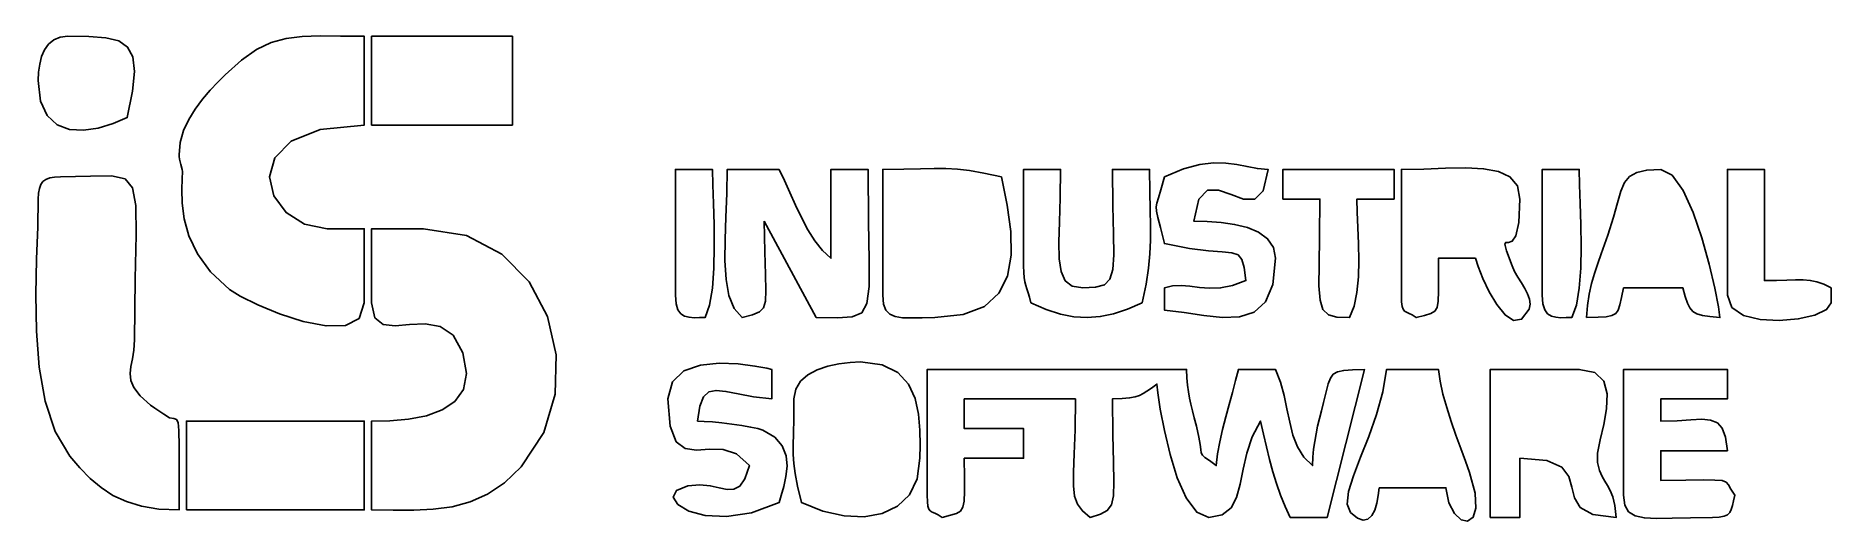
# Model space of a CAD drawing. Header units: millimetres. Extents: x -51.9 to 33.6, y -6.4 to 16.7.
import ezdxf

# ---------------------------------------------------------------- set-up
doc = ezdxf.new("R2010")
doc.units = ezdxf.units.MM
doc.header["$MEASUREMENT"] = 0
doc.layers.add('Layer 1', color=7, linetype='Continuous')

msp = doc.modelspace()

# ---------------------------------------------------------------- linework, layer by layer
at = {"layer": 'Layer 1', "color": 7}
for points in [[(-51.7752, 14.5879), (-51.6628, 13.6087), (-51.352, 12.9196), (-50.8825, 12.4838), (-50.294, 12.2647), (-49.626, 12.2258), (-48.9182, 12.3305), (-48.2103, 12.5421), (-47.5419, 12.824), (-47.2886, 14.0808), (-47.1963, 15.032), (-47.2709, 15.7202), (-47.5187, 16.1879), (-47.9458, 16.4777), (-48.5584, 16.6321), (-49.3624, 16.6935), (-50.3641, 16.7045), (-50.7361, 16.658), (-51.0421, 16.5261), (-51.2872, 16.3204), (-51.4763, 16.0524), (-51.6147, 15.7336), (-51.7072, 15.3756), (-51.759, 14.9898), (-51.7752, 14.5879)], [(-45.0724, 11.0601), (-45.065, 10.9699), (-45.0454, 10.8525), (-45.0177, 10.72), (-44.986, 10.5844), (-44.9266, 10.3525), (-44.8996, 10.2536), (-44.9158, 9.9083), (-44.9404, 9.3973), (-44.9271, 8.7525), (-44.8297, 8.006), (-44.6019, 7.1894), (-44.1975, 6.3348), (-43.5703, 5.474), (-42.6741, 4.639), (-42.1635, 4.3231), (-41.326, 3.907), (-40.2832, 3.4745), (-39.157, 3.1097), (-38.0692, 2.8963), (-37.1414, 2.9184), (-36.4954, 3.2599), (-36.253, 4.0046), (-36.253, 7.5324), (-38.0169, 7.5324), (-39.0987, 7.7446), (-39.971, 8.3041), (-40.5523, 9.0951), (-40.7617, 10.0018), (-40.5176, 10.9085), (-39.739, 11.6995), (-38.3445, 12.259), (-36.253, 12.4712), (-36.253, 16.7045), (-37.3848, 16.7144), (-38.3575, 16.7219), (-39.2075, 16.694), (-39.9707, 16.5976), (-40.6835, 16.3997), (-41.3819, 16.067), (-42.1022, 15.5666), (-42.8804, 14.8653), (-43.2268, 14.5171), (-43.5934, 14.1277), (-43.9599, 13.6995), (-44.3058, 13.2348), (-44.6104, 12.7362), (-44.8534, 12.2059), (-45.0142, 11.6464), (-45.0724, 11.0601)], [(-35.9002, 12.4712), (-29.1974, 12.4712), (-29.1974, 16.7045), (-35.9002, 16.7045), (-35.9002, 12.4712)], [(-21.4363, 4.3574), (-21.4046, 3.9587), (-21.3152, 3.6731), (-21.1761, 3.4819), (-20.9957, 3.3669), (-20.7821, 3.3096), (-20.5437, 3.2915), (-20.2886, 3.2941), (-20.0252, 3.2991), (-19.807, 3.896), (-19.6718, 4.7007), (-19.6028, 5.6501), (-19.5836, 6.6809), (-19.5976, 7.7299), (-19.6281, 8.734), (-19.6586, 9.63), (-19.6724, 10.3546), (-21.4363, 10.3546), (-21.4363, 4.3574)], [(-17.203, 7.8852), (-14.7258, 3.303), (-13.7174, 3.2922), (-13.0148, 3.3319), (-12.5653, 3.5244), (-12.316, 3.9719), (-12.214, 4.7765), (-12.2066, 6.0403), (-12.2409, 7.8656), (-12.2641, 10.3546), (-14.028, 10.3546), (-14.028, 6.1213), (-14.432, 6.4886), (-14.7959, 6.95), (-15.1262, 7.4817), (-15.4293, 8.0596), (-15.7115, 8.6598), (-15.9794, 9.2584), (-16.2392, 9.8313), (-16.4974, 10.3546), (-18.9669, 10.3546), (-18.9871, 9.2072), (-19.0298, 8.0842), (-19.0684, 7.0113), (-19.0759, 6.0142), (-19.0257, 5.1187), (-18.8911, 4.3505), (-18.6452, 3.7354), (-18.2613, 3.2991), (-17.7641, 3.4338), (-17.4322, 3.5655), (-17.2351, 3.7584), (-17.1422, 4.0766), (-17.123, 4.5843), (-17.1471, 5.3455), (-17.1839, 6.4244), (-17.203, 7.8852)], [(-11.5585, 4.3574), (-11.5228, 3.9395), (-11.414, 3.6448), (-11.2297, 3.4525), (-10.9675, 3.3418), (-10.6247, 3.2919), (-10.1991, 3.2821), (-9.688, 3.2914), (-9.0891, 3.2991), (-7.7277, 3.4366), (-6.7243, 3.8303), (-6.0378, 4.4522), (-5.6268, 5.2742), (-5.4502, 6.2683), (-5.4667, 7.4063), (-5.6351, 8.6601), (-5.9141, 10.0018), (-6.7526, 10.1844), (-7.431, 10.303), (-8.0104, 10.3698), (-8.5517, 10.3969), (-9.1161, 10.3968), (-9.7647, 10.3815), (-10.5584, 10.3634), (-11.5585, 10.3546), (-11.5585, 4.3574)], [(-4.8558, 5.7685), (-4.8482, 5.4516), (-4.8266, 5.2022), (-4.7928, 5.0003), (-4.7485, 4.826), (-4.6956, 4.6592), (-4.6359, 4.48), (-4.5711, 4.2685), (-4.503, 4.0046), (-3.7782, 3.6895), (-3.1014, 3.4668), (-2.4575, 3.3351), (-1.8317, 3.2936), (-1.2091, 3.3409), (-0.5748, 3.4759), (0.0862, 3.6975), (0.7887, 4.0046), (0.9761, 4.8906), (1.0969, 5.6507), (1.1639, 6.3347), (1.19, 6.9924), (1.188, 7.6735), (1.1707, 8.4277), (1.1509, 9.3048), (1.1415, 10.3546), (-0.6224, 10.3546), (-0.6047, 8.6225), (-0.5745, 7.2838), (-0.5656, 6.2887), (-0.6122, 5.5868), (-0.7482, 5.1281), (-1.0077, 4.8625), (-1.4248, 4.7399), (-2.0335, 4.7102), (-2.5377, 4.7954), (-2.8729, 5.0529), (-3.0705, 5.485), (-3.1618, 6.0943), (-3.1783, 6.8834), (-3.1512, 7.8548), (-3.112, 9.011), (-3.0919, 10.3546), (-4.8558, 10.3546), (-4.8558, 5.7685)], [(1.847, 10.0018), (1.6848, 9.3858), (1.5629, 8.9974), (1.4844, 8.7542), (1.4521, 8.5737), (1.4692, 8.3732), (1.5388, 8.0702), (1.6637, 7.5823), (1.847, 6.8268), (3.0421, 6.5916), (3.9467, 6.4782), (4.6047, 6.4278), (5.0599, 6.3816), (5.3559, 6.2808), (5.5367, 6.0666), (5.646, 5.6802), (5.7276, 5.0629), (5.099, 4.8233), (4.5261, 4.7125), (4.0015, 4.694), (3.5179, 4.7313), (3.0679, 4.788), (2.6444, 4.8277), (2.2398, 4.8139), (1.847, 4.7102), (1.847, 3.6518), (2.7924, 3.5361), (3.7289, 3.3943), (4.6203, 3.3001), (5.4307, 3.3271), (6.1238, 3.549), (6.6635, 4.0396), (7.0139, 4.8724), (7.1387, 6.1213), (7.0381, 6.6433), (6.7593, 7.0525), (6.3364, 7.3624), (5.8036, 7.586), (5.1951, 7.7369), (4.5453, 7.8281), (3.8882, 7.8731), (3.2581, 7.8852), (3.4884, 8.9375), (3.9001, 9.362), (4.4326, 9.3664), (5.0252, 9.1582), (5.6174, 8.9453), (6.1487, 8.9352), (6.5583, 9.3358), (6.7859, 10.3546), (6.2758, 10.4002), (5.7878, 10.4902), (5.2955, 10.5894), (4.7725, 10.6631), (4.1925, 10.6761), (3.5292, 10.5936), (2.7561, 10.3804), (1.847, 10.0018)], [(7.4914, 8.9435), (9.2553, 8.9435), (9.2392, 7.1685), (9.2127, 5.8098), (9.2085, 4.812), (9.2592, 4.1197), (9.3977, 3.6776), (9.6566, 3.4304), (10.0686, 3.3227), (10.6664, 3.2991), (10.882, 3.836), (11.016, 4.4917), (11.0848, 5.2307), (11.1046, 6.0179), (11.0916, 6.818), (11.0622, 7.5959), (11.0327, 8.3161), (11.0192, 8.9435), (12.7831, 8.9435), (12.7831, 10.3546), (7.4914, 10.3546), (7.4914, 8.9435)], [(13.1359, 4.3574), (13.1435, 4.0433), (13.1684, 3.8299), (13.2133, 3.6928), (13.2813, 3.6076), (13.3752, 3.55), (13.4979, 3.4957), (13.6523, 3.4201), (13.8414, 3.2991), (14.2429, 3.4), (14.5299, 3.4841), (14.7212, 3.5958), (14.8356, 3.7794), (14.8919, 4.0794), (14.9088, 4.5401), (14.9052, 5.2059), (14.8998, 6.1213), (16.6637, 6.1213), (16.7857, 5.7314), (17.0108, 5.1667), (17.3154, 4.5269), (17.6763, 3.9122), (18.0697, 3.4225), (18.4724, 3.1577), (18.8609, 3.2179), (19.2117, 3.7031), (19.2639, 3.9325), (19.2351, 4.1735), (19.1439, 4.4243), (19.0089, 4.6833), (18.8488, 4.9486), (18.682, 5.2186), (18.5273, 5.4914), (18.4031, 5.7653), (18.148, 6.47), (18.0633, 6.7917), (18.1071, 6.878), (18.2373, 6.8765), (18.4118, 6.9347), (18.5885, 7.2002), (18.7253, 7.8206), (18.7803, 8.9435), (18.6567, 9.571), (18.306, 9.9969), (17.7588, 10.2576), (17.0452, 10.3895), (16.1958, 10.4287), (15.2409, 10.4118), (14.2108, 10.3749), (13.1359, 10.3546), (13.1359, 4.3574)], [(19.8387, 4.3574), (19.8704, 3.9587), (19.9598, 3.6731), (20.0989, 3.4819), (20.2794, 3.3669), (20.4929, 3.3096), (20.7313, 3.2915), (20.9864, 3.2941), (21.2498, 3.2991), (21.4679, 3.896), (21.6032, 4.7007), (21.6721, 5.6501), (21.6913, 6.6809), (21.6774, 7.7299), (21.6469, 8.734), (21.6164, 9.63), (21.6026, 10.3546), (19.8387, 10.3546), (19.8387, 4.3574)], [(21.9553, 3.2991), (22.4976, 3.3125), (22.89, 3.3368), (23.1614, 3.3898), (23.3409, 3.4894), (23.4574, 3.6533), (23.54, 3.8996), (23.6176, 4.2459), (23.7192, 4.7102), (26.5414, 4.7102), (26.6525, 4.3014), (26.7533, 3.9878), (26.8646, 3.7549), (27.0071, 3.5884), (27.2017, 3.4739), (27.469, 3.3972), (27.83, 3.3437), (28.3053, 3.2991), (28.2402, 3.8069), (28.0659, 4.7022), (27.796, 5.8447), (27.4438, 7.0941), (27.0229, 8.3101), (26.5468, 9.3524), (26.029, 10.0807), (25.4831, 10.3546), (24.8202, 10.323), (24.3411, 10.2183), (24.0037, 10.0258), (23.7659, 9.7305), (23.5855, 9.3176), (23.4205, 8.7724), (23.2287, 8.0799), (22.968, 7.2253), (22.813, 6.7779), (22.6488, 6.329), (22.4841, 5.8733), (22.3274, 5.4051), (22.1875, 4.919), (22.0731, 4.4097), (21.9928, 3.8715), (21.9553, 3.2991)], [(28.6581, 4.3574), (28.8703, 3.7804), (29.4298, 3.4026), (30.2208, 3.2005), (31.1276, 3.1507), (32.0343, 3.2296), (32.8253, 3.4139), (33.3848, 3.6801), (33.597, 4.0046), (33.597, 4.7102), (33.2481, 4.8835), (32.9238, 4.9977), (32.6051, 5.0638), (32.2726, 5.0931), (31.9072, 5.0965), (31.4898, 5.0852), (31.0011, 5.0703), (30.422, 5.0629), (30.422, 10.3546), (28.6581, 10.3546), (28.6581, 4.3574)], [(-51.7752, 8.9435), (-51.8022, 7.6177), (-51.8542, 6.0732), (-51.8882, 4.3899), (-51.8607, 2.6476), (-51.7287, 0.9264), (-51.4489, -0.694), (-50.978, -2.1335), (-50.2728, -3.3124), (-49.7941, -3.8709), (-49.3047, -4.3715), (-48.7853, -4.809), (-48.217, -5.1785), (-47.5806, -5.4747), (-46.8571, -5.6926), (-46.0274, -5.8271), (-45.0724, -5.8731), (-45.0684, -4.0495), (-45.0651, -2.8277), (-45.0756, -2.0858), (-45.1133, -1.7019), (-45.1912, -1.5539), (-45.3224, -1.5199), (-45.5203, -1.478), (-45.7979, -1.3061), (-46.2246, -1.0234), (-46.4371, -0.8784), (-46.924, -0.4288), (-47.2225, -0.0425), (-47.3708, 0.3036), (-47.4068, 0.6327), (-47.3686, 0.9679), (-47.2942, 1.3322), (-47.2217, 1.7488), (-47.1891, 2.2407), (-47.1582, 5.1482), (-47.1146, 7.2357), (-47.1322, 8.6362), (-47.2845, 9.4833), (-47.6454, 9.9101), (-48.2886, 10.0499), (-49.2879, 10.036), (-50.7169, 10.0018), (-50.9957, 9.9897), (-51.2252, 9.9507), (-51.4089, 9.8813), (-51.5509, 9.7775), (-51.6547, 9.6355), (-51.7241, 9.4518), (-51.7631, 9.2223), (-51.7752, 8.9435)], [(-35.9002, 4.0046), (-35.7531, 3.2911), (-35.3571, 2.9713), (-34.7802, 2.9074), (-34.0906, 2.962), (-33.3561, 2.9973), (-32.6449, 2.8758), (-32.0249, 2.4599), (-31.5643, 1.6119), (-31.3888, 0.6367), (-31.5298, -0.1238), (-31.9316, -0.6957), (-32.5383, -1.1051), (-33.2943, -1.3782), (-34.1437, -1.5409), (-35.031, -1.6194), (-35.9002, -1.6398), (-35.9002, -5.8731), (-34.8733, -5.8803), (-33.8971, -5.8795), (-32.9659, -5.837), (-32.074, -5.7191), (-31.2154, -5.492), (-30.3844, -5.1221), (-29.5753, -4.5757), (-28.7821, -3.819), (-27.7051, -2.185), (-27.1556, -0.3611), (-27.1067, 1.5271), (-27.5316, 3.3538), (-28.4033, 4.9934), (-29.695, 6.3202), (-31.3798, 7.2084), (-33.4308, 7.5324), (-35.9002, 7.5324), (-35.9002, 4.0046)], [(-21.7891, -0.5815), (-21.6858, -1.8856), (-21.4002, -2.6239), (-20.9689, -2.9495), (-20.4286, -3.0159), (-19.8157, -2.9765), (-19.1671, -2.9845), (-18.5191, -3.1934), (-17.9085, -3.7564), (-18.127, -4.3807), (-18.3718, -4.737), (-18.6509, -4.8871), (-18.9724, -4.8931), (-19.3443, -4.8171), (-19.7748, -4.7209), (-20.2719, -4.6667), (-20.8437, -4.7165), (-21.3899, -4.9396), (-21.5351, -5.26), (-21.3242, -5.6115), (-20.8019, -5.928), (-20.0133, -6.1433), (-19.003, -6.1912), (-17.8161, -6.0056), (-16.4974, -5.5203), (-16.4009, -5.1778), (-16.2792, -4.7566), (-16.1726, -4.2835), (-16.1213, -3.7848), (-16.1657, -3.287), (-16.3459, -2.8168), (-16.7023, -2.4005), (-17.2752, -2.0648), (-17.5122, -1.9923), (-17.858, -1.9187), (-18.2798, -1.8473), (-18.7446, -1.7815), (-19.2197, -1.7245), (-19.6721, -1.6796), (-20.0692, -1.6503), (-20.378, -1.6398), (-20.2764, -0.9318), (-20.1046, -0.4839), (-19.8493, -0.2483), (-19.497, -0.1772), (-19.0344, -0.2228), (-18.448, -0.3373), (-17.7244, -0.4728), (-16.8502, -0.5815), (-16.8502, 0.8296), (-17.0825, 0.8795), (-17.6515, 0.9847), (-18.4437, 1.0853), (-19.3459, 1.1212), (-20.2449, 1.0325), (-21.0273, 0.7591), (-21.5798, 0.2411), (-21.7891, -0.5815)], [(-15.7919, -0.5815), (-15.7998, -1.5246), (-15.8157, -2.2335), (-15.8283, -2.7788), (-15.826, -3.2311), (-15.7974, -3.6608), (-15.731, -4.1385), (-15.6154, -4.7349), (-15.4391, -5.5203), (-14.4121, -5.9249), (-13.4045, -6.1511), (-12.4525, -6.1925), (-11.5923, -6.0428), (-10.8602, -5.6954), (-10.2924, -5.1441), (-9.9252, -4.3823), (-9.7947, -3.4037), (-9.786, -2.7818), (-9.7901, -2.0628), (-9.8521, -1.3023), (-10.0175, -0.5557), (-10.3314, 0.1215), (-10.8391, 0.6739), (-11.5858, 1.046), (-12.6169, 1.1824), (-13.1195, 1.1621), (-13.651, 1.0972), (-14.1819, 0.9813), (-14.6826, 0.8082), (-15.1236, 0.5716), (-15.4751, 0.2653), (-15.7078, -0.117), (-15.7919, -0.5815)], [(-9.4419, -5.1675), (-9.4343, -5.4816), (-9.4094, -5.695), (-9.3645, -5.8321), (-9.2965, -5.9173), (-9.2026, -5.9749), (-9.0798, -6.0293), (-8.9254, -6.1048), (-8.7363, -6.2259), (-8.3348, -6.125), (-8.0479, -6.0408), (-7.8566, -5.9292), (-7.7422, -5.7456), (-7.6859, -5.4456), (-7.669, -4.9849), (-7.6726, -4.3191), (-7.678, -3.4037), (-4.8558, -3.4037), (-4.8558, -1.9926), (-7.678, -1.9926), (-7.678, -0.5815), (-2.3863, -0.5815), (-2.4045, -2.0523), (-2.4425, -3.1985), (-2.4752, -4.0731), (-2.4775, -4.7291), (-2.4242, -5.2195), (-2.2905, -5.597), (-2.051, -5.9149), (-1.6808, -6.2259), (-1.1974, -6.0788), (-0.8719, -5.9001), (-0.6756, -5.626), (-0.5796, -5.1923), (-0.5551, -4.535), (-0.5733, -3.5902), (-0.6053, -2.2937), (-0.6224, -0.5815), (-0.1605, -0.5644), (0.1882, -0.5343), (0.4522, -0.4876), (0.6599, -0.4205), (0.8395, -0.3294), (1.0195, -0.2107), (1.2283, -0.0608), (1.4942, 0.1241), (1.5361, -0.2832), (1.654, -1.0657), (1.848, -2.0909), (2.1183, -3.2265), (2.4649, -4.3402), (2.8879, -5.2996), (3.3875, -5.9723), (3.9637, -6.2259), (4.5996, -6.107), (5.0215, -5.7774), (5.2898, -5.2775), (5.4645, -4.6478), (5.606, -3.9286), (5.7745, -3.1606), (6.0301, -2.3842), (6.4331, -1.6398), (6.576, -2.2606), (6.7167, -2.87), (6.8612, -3.4668), (7.0153, -4.0501), (7.1848, -4.6187), (7.3755, -5.1716), (7.5934, -5.7077), (7.8442, -6.2259), (9.6081, -6.2259), (11.372, 0.8296), (10.8032, 0.8134), (10.3863, 0.7819), (10.0918, 0.7166), (9.8904, 0.5996), (9.7525, 0.4124), (9.6487, 0.1368), (9.5497, -0.2453), (9.426, -0.7522), (9.3268, -1.1432), (9.2334, -1.5193), (9.1478, -1.8856), (9.0719, -2.2475), (9.0074, -2.6102), (8.9565, -2.9791), (8.9209, -3.3594), (8.9026, -3.7564), (8.4858, -3.3511), (8.1862, -2.8593), (7.9731, -2.3002), (7.8161, -1.6932), (7.6847, -1.0574), (7.5483, -0.4122), (7.3765, 0.2232), (7.1387, 0.8296), (5.3748, 0.8296), (5.2411, 0.2922), (5.0895, -0.2703), (4.9292, -0.8506), (4.7693, -1.4411), (4.6189, -2.0344), (4.4871, -2.623), (4.3833, -3.1995), (4.3164, -3.7564), (3.9902, -3.5211), (3.7829, -3.3676), (3.6649, -3.255), (3.6063, -3.1425), (3.5777, -2.9891), (3.5493, -2.7542), (3.4915, -2.3967), (3.3747, -1.876), (3.2748, -1.4886), (3.1863, -1.1469), (3.1094, -0.835), (3.0442, -0.5372), (2.9909, -0.2377), (2.9499, 0.0794), (2.9213, 0.4299), (2.9053, 0.8296), (-9.4419, 0.8296), (-9.4419, -5.1675)], [(12.0776, -4.8148), (15.2526, -4.8148), (15.3974, -5.5329), (15.6572, -6.0458), (15.974, -6.3405), (16.2897, -6.4039), (16.5463, -6.2227), (16.6857, -5.7839), (16.6499, -5.0743), (16.3809, -4.0808), (16.1842, -3.54), (15.9635, -2.9433), (15.7324, -2.3083), (15.5046, -1.6524), (15.2938, -0.9931), (15.1136, -0.3481), (14.9777, 0.2653), (14.8998, 0.8296), (12.4303, 0.8296), (12.2571, -0.2445), (11.9537, -1.322), (11.579, -2.3697), (11.1923, -3.354), (10.8526, -4.2417), (10.6191, -4.9994), (10.5509, -5.5938), (10.7071, -5.9913), (11.0406, -6.2591), (11.3182, -6.3543), (11.5446, -6.3039), (11.7247, -6.1351), (11.8633, -5.8747), (11.9651, -5.5499), (12.0349, -5.1875), (12.0776, -4.8148)], [(17.3692, -6.2259), (18.7803, -6.2259), (18.7803, -3.4037), (20.0533, -3.5215), (20.772, -3.8327), (21.1135, -4.2743), (21.2552, -4.783), (21.374, -5.2957), (21.6474, -5.7492), (22.2524, -6.0803), (23.3664, -6.2259), (23.2963, -5.6651), (23.1988, -5.2529), (23.0818, -4.9484), (22.9526, -4.7106), (22.819, -4.4987), (22.6885, -4.2718), (22.5687, -3.989), (22.4673, -3.6093), (22.4802, -3.1576), (22.6077, -2.5323), (22.7751, -1.8054), (22.908, -1.049), (22.9317, -0.3352), (22.7718, 0.2638), (22.3536, 0.6761), (21.6026, 0.8296), (17.3692, 0.8296), (17.3692, -6.2259)], [(23.7192, -5.1675), (23.7777, -5.6359), (23.9575, -5.9543), (24.2652, -6.1497), (24.7074, -6.2491), (25.2907, -6.2794), (26.0216, -6.2677), (26.9067, -6.2408), (27.9525, -6.2259), (28.2696, -6.2127), (28.5001, -6.1711), (28.6609, -6.0983), (28.769, -5.9915), (28.8411, -5.8479), (28.8942, -5.6646), (28.9452, -5.4387), (29.0109, -5.1675), (28.8293, -4.8747), (28.7143, -4.6715), (28.5955, -4.5424), (28.4026, -4.4719), (28.0652, -4.4441), (27.5131, -4.4436), (26.6758, -4.4548), (25.4831, -4.462), (25.4831, -3.0509), (28.6581, -3.0509), (28.5668, -2.4091), (28.4115, -1.9765), (28.1805, -1.7149), (27.8622, -1.5863), (27.4449, -1.5526), (26.9171, -1.5756), (26.267, -1.6174), (25.4831, -1.6398), (25.4831, -0.5815), (28.6581, -0.5815), (28.6581, 0.8296), (23.7192, 0.8296), (23.7192, -5.1675)], [(-44.7196, -5.8731), (-36.253, -5.8731), (-36.253, -1.6398), (-44.7196, -1.6398), (-44.7196, -5.8731)]]:
    msp.add_lwpolyline(points, close=True, dxfattribs=at)

doc.saveas('drawing.dxf')
